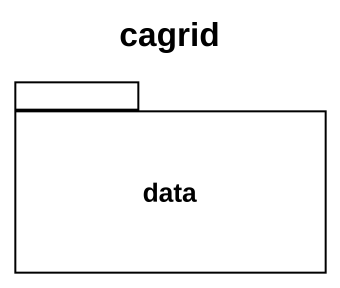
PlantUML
@startuml
title cagrid
package data {
}
@enduml
